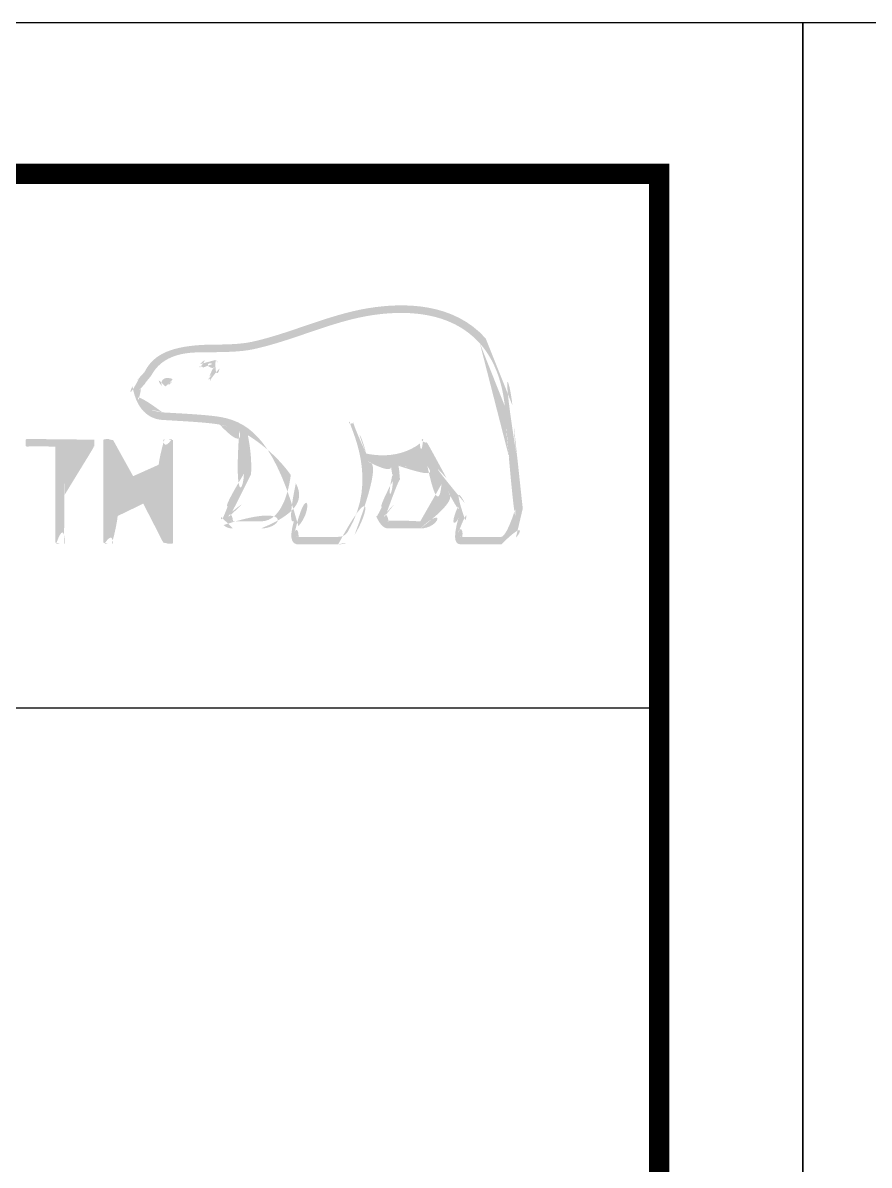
# Model space of a CAD drawing. Extents: x 16296677466 to 16296685071, y -37409618000 to -37409615214.
# Drawn here: x 16296680934.7 to 16296681297, y -37409615703.4 to -37409615214.2 of the extents above; entities that cross this region are included whole.
import ezdxf

# ---------------------------------------------------------------- set-up
doc = ezdxf.new("R2010")
doc.units = 0
doc.header["$LTSCALE"] = 10
doc.header["$MEASUREMENT"] = 0
doc.layers.get('0').update_dxf_attribs({"linetype": 'CONTINUOUS'})

msp = doc.modelspace()

# ---------------------------------------------------------------- hatches: boundary and pattern name
h = msp.add_hatch(color=5)
edge = h.paths.add_edge_path()
edge.add_spline(control_points=[(16296681132.810789, -37409615349.313667), (16296681119.156651, -37409615334.003487), (16296681097.893789, -37409615333.847023), (16296681082.43302, -37409615336.394974)], knot_values=[4, 4, 4, 4, 5, 5, 5, 5], degree=3, periodic=0)
edge.add_spline(control_points=[(16296681082.43302, -37409615336.394974), (16296681073.029131, -37409615337.952637), (16296681063.914761, -37409615341.06797), (16296681055.124741, -37409615344.04425)], knot_values=[5, 5, 5, 5, 6, 6, 6, 6], degree=3, periodic=0)
edge.add_spline(control_points=[(16296681055.124741, -37409615344.04425), (16296681047.817051, -37409615346.557213), (16296681040.196699, -37409615349.157288), (16296681032.587891, -37409615350.8134)], knot_values=[6, 6, 6, 6, 7, 7, 7, 7], degree=3, periodic=0)
edge.add_spline(control_points=[(16296681032.587891, -37409615350.8134), (16296681027.318529, -37409615351.925179), (16296681020.65937, -37409615351.953979), (16296681014.810881, -37409615351.983124)], knot_values=[7, 7, 7, 7, 8, 8, 8, 8], degree=3, periodic=0)
edge.add_spline(control_points=[(16296681014.810881, -37409615351.983124), (16296681014.810801, -37409615351.983124), (16296681009.217239, -37409615352.075706), (16296681009.217239, -37409615352.075706)], knot_values=[8.00001, 8.00001, 8.00001, 8.00001, 9, 9, 9, 9], degree=3, periodic=0)
edge.add_spline(control_points=[(16296681009.217239, -37409615352.075706), (16296680998.2152, -37409615352.342247), (16296680990.687481, -37409615356.146477), (16296680986.946751, -37409615363.378807)], knot_values=[9, 9, 9, 9, 10, 10, 10, 10], degree=3, periodic=0)
edge.add_spline(control_points=[(16296680986.946751, -37409615363.378807), (16296680986.946751, -37409615363.378807), (16296680986.761499, -37409615363.697311), (16296680986.761499, -37409615363.697311)], knot_values=[10.00001, 10.00001, 10.00001, 10.00001, 11, 11, 11, 11], degree=3, periodic=0)
edge.add_spline(control_points=[(16296680986.761499, -37409615363.697311), (16296680986.147711, -37409615364.745468), (16296680985.337021, -37409615365.660248), (16296680984.375799, -37409615366.552116)], knot_values=[11, 11, 11, 11, 12, 12, 12, 12], degree=3, periodic=0)
edge.add_spline(control_points=[(16296680984.375799, -37409615366.552116), (16296680983.368219, -37409615367.548073), (16296680982.337469, -37409615368.567162), (16296680981.619459, -37409615369.870071)], knot_values=[12, 12, 12, 12, 13, 13, 13, 13], degree=3, periodic=0)
edge.add_spline(control_points=[(16296680981.619459, -37409615369.870071), (16296680980.19499, -37409615372.342613), (16296680980.0676, -37409615374.849907), (16296680981.260469, -37409615377.13736)], knot_values=[13, 13, 13, 13, 14, 14, 14, 14], degree=3, periodic=0)
edge.add_spline(control_points=[(16296680981.260469, -37409615377.13736), (16296680983.623051, -37409615381.56131), (16296680990.270531, -37409615383.923683), (16296680994.24284, -37409615384.219147), (16296680994.24284, -37409615384.219147), (16296681000.160851, -37409615384.578049), (16296681000.160851, -37409615384.578049)], knot_values=[14, 14, 14, 14, 15, 15, 15, 16, 16, 16, 16], degree=3, periodic=0)
edge.add_spline(control_points=[(16296681000.160851, -37409615384.578049), (16296681006.43783, -37409615384.954536), (16296681014.278151, -37409615385.400291), (16296681018.922199, -37409615386.23423)], knot_values=[16, 16, 16, 16, 17, 17, 17, 17], degree=3, periodic=0)
edge.add_spline(control_points=[(16296681018.922199, -37409615386.23423), (16296681021.87538, -37409615386.761093), (16296681024.712761, -37409615387.675926), (16296681027.353239, -37409615388.87458)], knot_values=[17, 17, 17, 17, 18, 18, 18, 18], degree=3, periodic=0)
edge.add_spline(control_points=[(16296681027.353239, -37409615388.87458), (16296681027.49222, -37409615389.164368), (16296681029.83161, -37409615397.757423), (16296681029.333639, -37409615407.236572)], knot_values=[18, 18, 18, 18, 19, 19, 19, 19], degree=3, periodic=0)
edge.add_spline(control_points=[(16296681029.333639, -37409615407.236572), (16296681028.93985, -37409615415.881844), (16296681025.106529, -37409615418.875443), (16296681022.408159, -37409615421.081863)], knot_values=[19, 19, 19, 19, 20, 20, 20, 20], degree=3, periodic=0)
edge.add_spline(control_points=[(16296681022.408159, -37409615421.081863), (16296681022.3734, -37409615421.122276), (16296681019.7097, -37409615423.183769), (16296681019.535959, -37409615425.754807)], knot_values=[20, 20, 20, 20, 21, 21, 21, 21], degree=3, periodic=0)
edge.add_spline(control_points=[(16296681019.535959, -37409615425.754807), (16296681019.397039, -37409615427.132957), (16296681019.767611, -37409615428.383652), (16296681020.60145, -37409615429.246536)], knot_values=[21, 21, 21, 21, 22, 22, 22, 22], degree=3, periodic=0)
edge.add_spline(control_points=[(16296681020.60145, -37409615429.246536), (16296681021.51638, -37409615430.248199), (16296681022.871361, -37409615430.717216), (16296681024.65485, -37409615430.717216), (16296681024.65485, -37409615430.717216), (16296681036.58337, -37409615430.717216), (16296681036.58337, -37409615430.717216)], knot_values=[22, 22, 22, 22, 23, 23, 23, 24, 24, 24, 24], degree=3, periodic=0)
edge.add_spline(control_points=[(16296681036.58337, -37409615430.717216), (16296681046.369431, -37409615430.717216), (16296681050.515459, -37409615419.29248), (16296681051.546209, -37409615411.313103)], knot_values=[24, 24, 24, 24, 25, 25, 25, 25], degree=3, periodic=0)
edge.add_spline(control_points=[(16296681051.546209, -37409615411.313103), (16296681054.44146, -37409615417.028557), (16296681054.37195, -37409615423.484848), (16296681050.700769, -37409615427.572998)], knot_values=[25, 25, 25, 25, 26, 26, 26, 26], degree=3, periodic=0)
edge.add_spline(control_points=[(16296681050.700769, -37409615427.572998), (16296681050.700701, -37409615427.572998), (16296681047.51598, -37409615430.526222), (16296681047.87501, -37409615433.35762)], knot_values=[26.00001, 26.00001, 26.00001, 26.00001, 27, 27, 27, 27], degree=3, periodic=0)
edge.add_spline(control_points=[(16296681047.87501, -37409615433.35762), (16296681048.176081, -37409615436.345757), (16296681050.65447, -37409615437.5327), (16296681052.65798, -37409615437.5327), (16296681052.65798, -37409615437.5327), (16296681069.67061, -37409615437.5327), (16296681069.67061, -37409615437.5327)], knot_values=[27, 27, 27, 27, 28, 28, 28, 29, 29, 29, 29], degree=3, periodic=0)
edge.add_spline(control_points=[(16296681069.67061, -37409615437.5327), (16296681072.670099, -37409615437.5327), (16296681075.055799, -37409615436.166077), (16296681076.64241, -37409615433.566139)], knot_values=[29, 29, 29, 29, 30, 30, 30, 30], degree=3, periodic=0)
edge.add_spline(control_points=[(16296681076.64241, -37409615433.566139), (16296681083.59115, -37409615422.129967), (16296681083.938511, -37409615410.855637), (16296681082.43302, -37409615402.08287)], knot_values=[30, 30, 30, 30, 31, 31, 31, 31], degree=3, periodic=0)
edge.add_spline(control_points=[(16296681082.43302, -37409615402.08287), (16296681084.49448, -37409615402.499817), (16296681087.96874, -37409615403.136719), (16296681092.195829, -37409615403.594269)], knot_values=[31, 31, 31, 31, 32, 32, 32, 32], degree=3, periodic=0)
edge.add_spline(control_points=[(16296681092.195829, -37409615403.594269), (16296681092.462219, -37409615404.804497), (16296681092.93708, -37409615407.462463), (16296681092.93708, -37409615407.462463)], knot_values=[32, 32, 32, 32, 33, 33, 33, 33], degree=3, periodic=0)
edge.add_spline(control_points=[(16296681092.93708, -37409615407.462463), (16296681093.029659, -37409615408.487312), (16296681093.029659, -37409615409.396507), (16296681093.029659, -37409615410.253563)], knot_values=[33, 33, 33, 33, 34, 34, 34, 34], degree=3, periodic=0)
edge.add_spline(control_points=[(16296681093.029659, -37409615410.253563), (16296681093.029659, -37409615416.848877), (16296681090.111219, -37409615419.697762), (16296681088.46674, -37409615421.307617)], knot_values=[34, 34, 34, 34, 35, 35, 35, 35], degree=3, periodic=0)
edge.add_spline(control_points=[(16296681088.46674, -37409615421.307617), (16296681088.408779, -37409615421.319077), (16296681086.185221, -37409615423.583252), (16296681085.930479, -37409615425.488403)], knot_values=[35, 35, 35, 35, 36, 36, 36, 36], degree=3, periodic=0)
edge.add_spline(control_points=[(16296681085.930479, -37409615425.488403), (16296681085.930479, -37409615425.488403), (16296681085.455721, -37409615427.463013), (16296681087.158119, -37409615429.200058)], knot_values=[36.00001, 36.00001, 36.00001, 36.00001, 37, 37, 37, 37], degree=3, periodic=0)
edge.add_spline(control_points=[(16296681087.158119, -37409615429.200058), (16296681088.107691, -37409615430.190208), (16296681089.624861, -37409615430.717216), (16296681091.628349, -37409615430.717216), (16296681091.628349, -37409615430.717216), (16296681104.8193, -37409615430.717216), (16296681104.8193, -37409615430.717216)], knot_values=[37, 37, 37, 37, 38, 38, 38, 39, 39, 39, 39], degree=3, periodic=0)
edge.add_spline(control_points=[(16296681104.8193, -37409615430.717216), (16296681113.26186, -37409615430.717216), (16296681115.856001, -37409615420.288338), (16296681116.68988, -37409615414.926224)], knot_values=[39, 39, 39, 39, 40, 40, 40, 40], degree=3, periodic=0)
edge.add_spline(control_points=[(16296681116.68988, -37409615414.926224), (16296681118.207001, -37409615416.831467), (16296681119.909439, -37409615419.112823), (16296681120.940149, -37409615421.307617)], knot_values=[40, 40, 40, 40, 41, 41, 41, 41], degree=3, periodic=0)
edge.add_spline(control_points=[(16296681120.940149, -37409615421.307617), (16296681121.635019, -37409615422.789726), (16296681121.75083, -37409615424.446083), (16296681121.21813, -37409615426.003792)], knot_values=[41, 41, 41, 41, 42, 42, 42, 42], degree=3, periodic=0)
edge.add_spline(control_points=[(16296681121.21813, -37409615426.003792), (16296681120.36109, -37409615428.800453), (16296681116.81727, -37409615430.804153), (16296681117.54694, -37409615434.162651)], knot_values=[42, 42, 42, 42, 43, 43, 43, 43], degree=3, periodic=0)
edge.add_spline(control_points=[(16296681117.54694, -37409615434.162651), (16296681118.160709, -37409615436.751022), (16296681120.32634, -37409615437.5327), (16296681122.57308, -37409615437.5327), (16296681122.57308, -37409615437.5327), (16296681139.504681, -37409615437.5327), (16296681139.504681, -37409615437.5327)], knot_values=[43, 43, 43, 43, 44, 44, 44, 45, 45, 45, 45], degree=3, periodic=0)
edge.add_spline(control_points=[(16296681139.504681, -37409615437.5327), (16296681139.643669, -37409615437.5327), (16296681143.03685, -37409615437.57325), (16296681145.74687, -37409615434.677963)], knot_values=[45, 45, 45, 45, 46, 46, 46, 46], degree=3, periodic=0)
edge.add_spline(control_points=[(16296681145.74687, -37409615434.677963), (16296681148.294701, -37409615431.939056), (16296681149.26753, -37409615427.868309), (16296681148.688459, -37409615422.193497)], knot_values=[46, 46, 46, 46, 47, 47, 47, 47], degree=3, periodic=0)
edge.add_spline(control_points=[(16296681148.688459, -37409615422.193497), (16296681148.688459, -37409615422.193497), (16296681146.12907, -37409615400.03299), (16296681146.12907, -37409615400.03299)], knot_values=[0, 0, 0, 0, 1, 1, 1, 1], degree=3, periodic=0)
edge.add_spline(control_points=[(16296681146.12907, -37409615400.03299), (16296681145.190981, -37409615393.5998), (16296681145.040449, -37409615390.136993), (16296681144.878281, -37409615386.720528), (16296681144.878281, -37409615386.720528), (16296681144.2645, -37409615377.976768), (16296681144.2645, -37409615377.976768)], knot_values=[1, 1, 1, 1, 2, 2, 2, 3, 3, 3, 3], degree=3, periodic=0)
edge.add_spline(control_points=[(16296681144.2645, -37409615377.976768), (16296681142.978951, -37409615366.036827), (16296681139.0993, -37409615356.383942), (16296681132.810789, -37409615349.313667)], knot_values=[3, 3, 3, 3, 4, 4, 4, 4], degree=3, periodic=0)
edge = h.paths.add_edge_path(flags=16)
edge.add_spline(control_points=[(16296681033.282829, -37409615353.969238), (16296681041.11162, -37409615352.284233), (16296681048.789869, -37409615349.655151), (16296681056.19022, -37409615347.130768)], knot_values=[31, 31, 31, 31, 32, 32, 32, 32], degree=3, periodic=0)
edge.add_spline(control_points=[(16296681056.19022, -37409615347.130768), (16296681064.8297, -37409615344.165878), (16296681073.81661, -37409615341.108429), (16296681082.98889, -37409615339.568047)], knot_values=[32, 32, 32, 32, 33, 33, 33, 33], degree=3, periodic=0)
edge.add_spline(control_points=[(16296681082.98889, -37409615339.568047), (16296681097.638929, -37409615337.159119), (16296681117.720619, -37409615337.298157), (16296681130.33242, -37409615351.467628)], knot_values=[33, 33, 33, 33, 34, 34, 34, 34], degree=3, periodic=0)
edge.add_spline(control_points=[(16296681130.33242, -37409615351.467628), (16296681136.18091, -37409615358.028397), (16296681139.794161, -37409615367.073242), (16296681141.01022, -37409615378.31868), (16296681141.01022, -37409615378.31868), (16296681141.623989, -37409615386.876877), (16296681141.623989, -37409615386.876877)], knot_values=[34, 34, 34, 34, 35, 35, 35, 36, 36, 36, 36], degree=3, periodic=0)
edge.add_spline(control_points=[(16296681141.623989, -37409615386.876877), (16296681141.7861, -37409615390.333839), (16296681141.98303, -37409615393.906593), (16296681142.897949, -37409615400.467651), (16296681142.897949, -37409615400.467651), (16296681145.434139, -37409615422.55835), (16296681145.434139, -37409615422.55835)], knot_values=[36, 36, 36, 36, 37, 37, 37, 38, 38, 38, 38], degree=3, periodic=0)
edge.add_spline(control_points=[(16296681145.434139, -37409615422.55835), (16296681145.87425, -37409615427.14447), (16296681145.15626, -37409615430.427757), (16296681143.407539, -37409615432.413857)], knot_values=[38, 38, 38, 38, 39, 39, 39, 39], degree=3, periodic=0)
edge.add_spline(control_points=[(16296681143.407539, -37409615432.413857), (16296681141.739849, -37409615434.278351), (16296681139.643669, -37409615434.30162), (16296681139.504681, -37409615434.30162), (16296681139.504681, -37409615434.30162), (16296681122.862591, -37409615434.30162), (16296681122.862591, -37409615434.30162)], knot_values=[0, 0, 0, 0, 1, 1, 1, 2, 2, 2, 2], degree=3, periodic=0)
edge.add_spline(control_points=[(16296681122.862591, -37409615434.30162), (16296681121.831881, -37409615434.30162), (16296681121.04438, -37409615433.861481), (16296681121.04438, -37409615432.668602)], knot_values=[2, 2, 2, 2, 3, 3, 3, 3], degree=3, periodic=0)
edge.add_spline(control_points=[(16296681121.04438, -37409615432.668602), (16296681121.04438, -37409615430.925598), (16296681123.26796, -37409615429.495506), (16296681124.11342, -37409615427.254349)], knot_values=[3, 3, 3, 3, 4, 4, 4, 4], degree=3, periodic=0)
edge.add_spline(control_points=[(16296681124.11342, -37409615427.254349), (16296681125.051451, -37409615424.851418), (16296681124.94722, -37409615422.233963), (16296681123.88176, -37409615419.906303)], knot_values=[4, 4, 4, 4, 5, 5, 5, 5], degree=3, periodic=0)
edge.add_spline(control_points=[(16296681123.88176, -37409615419.906303), (16296681121.88982, -37409615415.7313), (16296681118.93659, -37409615412.424812), (16296681116.099199, -37409615409.22847)], knot_values=[5, 5, 5, 5, 6, 6, 6, 6], degree=3, periodic=0)
edge.add_spline(control_points=[(16296681116.099199, -37409615409.22847), (16296681112.04586, -37409615404.694527), (16296681107.72613, -37409615400.339912), (16296681107.448179, -37409615394.103569)], knot_values=[6, 6, 6, 6, 7, 7, 7, 7], degree=3, periodic=0)
edge.add_spline(control_points=[(16296681107.448179, -37409615394.103569), (16296681107.367081, -37409615393.211937), (16296681106.98494, -37409615392.337311), (16296681106.07004, -37409615392.366577)], knot_values=[7, 7, 7, 7, 8, 8, 8, 8], degree=3, periodic=0)
edge.add_spline(control_points=[(16296681106.07004, -37409615392.366577), (16296681105.201441, -37409615392.40696), (16296681104.587669, -37409615393.211937), (16296681104.62236, -37409615394.364197)], knot_values=[8, 8, 8, 8, 9, 9, 9, 9], degree=3, periodic=0)
edge.add_spline(control_points=[(16296681104.62236, -37409615394.364197), (16296681104.8193, -37409615396.744003), (16296681105.44462, -37409615398.909668), (16296681106.255301, -37409615400.872597)], knot_values=[9, 9, 9, 9, 10, 10, 10, 10], degree=3, periodic=0)
edge.add_spline(control_points=[(16296681106.255301, -37409615400.872597), (16296681095.299589, -37409615401.347427), (16296681084.297569, -37409615399.176064), (16296681081.657049, -37409615398.63176)], knot_values=[10, 10, 10, 10, 11, 11, 11, 11], degree=3, periodic=0)
edge.add_spline(control_points=[(16296681081.657049, -37409615398.63176), (16296681079.734591, -37409615390.77964), (16296681076.572901, -37409615385.701492), (16296681076.538231, -37409615385.591507)], knot_values=[11, 11, 11, 11, 12, 12, 12, 12], degree=3, periodic=0)
edge.add_spline(control_points=[(16296681076.538231, -37409615385.591507), (16296681076.04023, -37409615384.798241), (16296681075.206329, -37409615384.537643), (16296681074.592621, -37409615384.913918)], knot_values=[12, 12, 12, 12, 13, 13, 13, 13], degree=3, periodic=0)
edge.add_spline(control_points=[(16296681074.592621, -37409615384.913918), (16296681073.944031, -37409615385.30188), (16296681073.81661, -37409615386.23423), (16296681074.291491, -37409615386.998611)], knot_values=[13, 13, 13, 13, 14, 14, 14, 14], degree=3, periodic=0)
edge.add_spline(control_points=[(16296681074.291491, -37409615386.998611), (16296681074.41885, -37409615387.224319), (16296681087.45915, -37409615409.396507), (16296681073.862949, -37409615431.927399)], knot_values=[14, 14, 14, 14, 15, 15, 15, 15], degree=3, periodic=0)
edge.add_spline(control_points=[(16296681073.862949, -37409615431.927399), (16296681072.901779, -37409615433.542969), (16296681071.53516, -37409615434.30162), (16296681069.67061, -37409615434.30162), (16296681069.67061, -37409615434.30162), (16296681052.739031, -37409615434.30162), (16296681052.739031, -37409615434.30162)], knot_values=[15, 15, 15, 15, 16, 16, 16, 17, 17, 17, 17], degree=3, periodic=0)
edge.add_spline(control_points=[(16296681052.739031, -37409615434.30162), (16296681052.044241, -37409615434.30162), (16296681051.013411, -37409615433.803612), (16296681051.013411, -37409615432.662842)], knot_values=[17, 17, 17, 17, 18, 18, 18, 18], degree=3, periodic=0)
edge.add_spline(control_points=[(16296681051.013411, -37409615432.662842), (16296681051.013411, -37409615431.481598), (16296681052.64637, -37409615429.744217), (16296681052.64637, -37409615429.744217)], knot_values=[18, 18, 18, 18, 19, 19, 19, 19], degree=3, periodic=0)
edge.add_spline(control_points=[(16296681052.64637, -37409615429.744217), (16296681059.44449, -37409615422.129967), (16296681056.01647, -37409615410.282211), (16296681049.44998, -37409615402.441933)], knot_values=[19, 19, 19, 19, 20, 20, 20, 20], degree=3, periodic=0)
edge.add_spline(control_points=[(16296681049.44998, -37409615402.441933), (16296681043.09199, -37409615394.879494), (16296681032.726879, -37409615385.3713), (16296681019.47809, -37409615383.009018)], knot_values=[20, 20, 20, 20, 21, 21, 21, 21], degree=3, periodic=0)
edge.add_spline(control_points=[(16296681019.47809, -37409615383.009018), (16296681014.695089, -37409615382.174927), (16296681006.727301, -37409615381.70005), (16296681000.32291, -37409615381.341118), (16296681000.32291, -37409615381.341118), (16296680994.48604, -37409615381.005348), (16296680994.48604, -37409615381.005348)], knot_values=[21, 21, 21, 21, 22, 22, 22, 23, 23, 23, 23], degree=3, periodic=0)
edge.add_spline(control_points=[(16296680994.48604, -37409615381.005348), (16296680991.231819, -37409615380.744843), (16296680985.86978, -37409615378.76458), (16296680984.167311, -37409615375.637337)], knot_values=[23, 23, 23, 23, 24, 24, 24, 24], degree=3, periodic=0)
edge.add_spline(control_points=[(16296680984.167311, -37409615375.637337), (16296680983.44927, -37409615374.334572), (16296680983.541929, -37409615372.968071), (16296680984.480061, -37409615371.509003)], knot_values=[24, 24, 24, 24, 25, 25, 25, 25], degree=3, periodic=0)
edge.add_spline(control_points=[(16296680984.480061, -37409615371.509003), (16296680985.01272, -37409615370.54763), (16296680985.86978, -37409615369.702202), (16296680986.72673, -37409615368.845093)], knot_values=[25, 25, 25, 25, 26, 26, 26, 26], degree=3, periodic=0)
edge.add_spline(control_points=[(16296680986.72673, -37409615368.845093), (16296680987.73432, -37409615367.785454), (16296680988.764999, -37409615366.731598), (16296680989.598841, -37409615365.301292)], knot_values=[26, 26, 26, 26, 27, 27, 27, 27], degree=3, periodic=0)
edge.add_spline(control_points=[(16296680989.598841, -37409615365.301292), (16296680989.598841, -37409615365.301292), (16296680989.85358, -37409615364.867111), (16296680989.85358, -37409615364.867111)], knot_values=[27.00001, 27.00001, 27.00001, 27.00001, 28, 28, 28, 28], degree=3, periodic=0)
edge.add_spline(control_points=[(16296680989.85358, -37409615364.867111), (16296680993.073179, -37409615358.752197), (16296680999.547029, -37409615355.567383), (16296681009.333019, -37409615355.301064)], knot_values=[28, 28, 28, 28, 29, 29, 29, 29], degree=3, periodic=0)
edge.add_spline(control_points=[(16296681009.333019, -37409615355.301064), (16296681009.33317, -37409615355.301064), (16296681014.810881, -37409615355.243217), (16296681014.810881, -37409615355.243217)], knot_values=[29.00001, 29.00001, 29.00001, 29.00001, 30, 30, 30, 30], degree=3, periodic=0)
edge.add_spline(control_points=[(16296681014.810881, -37409615355.243217), (16296681020.78676, -37409615355.202423), (16296681027.66588, -37409615355.179512), (16296681033.282829, -37409615353.969238)], knot_values=[30, 30, 30, 30, 31, 31, 31, 31], degree=3, periodic=0)
edge = h.paths.add_edge_path(flags=0)
edge.add_spline(control_points=[(16296681017.173429, -37409615358.5438), (16296681018.29681, -37409615359.400833), (16296681019.03805, -37409615360.651367), (16296681018.84119, -37409615362.168808)], knot_values=[8, 8, 8, 8, 9, 9, 9, 9], degree=3, periodic=0)
edge.add_spline(control_points=[(16296681018.84119, -37409615362.168808), (16296681018.62109, -37409615364.351707), (16296681016.733351, -37409615366.690987), (16296681015.30892, -37409615367.408867)], knot_values=[7, 7, 7, 7, 8, 8, 8, 8], degree=3, periodic=0)
edge.add_spline(control_points=[(16296681015.30892, -37409615367.408867), (16296681014.810881, -37409615367.605911), (16296681014.173929, -37409615367.490189), (16296681013.9771, -37409615367.003769)], knot_values=[6, 6, 6, 6, 7, 7, 7, 7], degree=3, periodic=0)
edge.add_spline(control_points=[(16296681013.9771, -37409615367.003769), (16296681013.7339, -37409615366.517464), (16296681014.03499, -37409615365.909332), (16296681014.50983, -37409615365.619682)], knot_values=[5, 5, 5, 5, 6, 6, 6, 6], degree=3, periodic=0)
edge.add_spline(control_points=[(16296681014.50983, -37409615365.619682), (16296681015.30892, -37409615365.133423), (16296681016.501751, -37409615363.558327), (16296681016.64073, -37409615362.20919)], knot_values=[4, 4, 4, 4, 5, 5, 5, 5], degree=3, periodic=0)
edge.add_spline(control_points=[(16296681016.64073, -37409615362.20919), (16296681016.733351, -37409615361.392723), (16296681016.501751, -37409615360.738297), (16296681015.841619, -37409615360.275291)], knot_values=[3, 3, 3, 3, 4, 4, 4, 4], degree=3, periodic=0)
edge.add_spline(control_points=[(16296681015.841619, -37409615360.275291), (16296681014.092899, -37409615359.04187), (16296681012.05464, -37409615361.456131), (16296681011.846189, -37409615361.63018)], knot_values=[2, 2, 2, 2, 3, 3, 3, 3], degree=3, periodic=0)
edge.add_spline(control_points=[(16296681011.846189, -37409615361.63018), (16296681011.475611, -37409615362.047028), (16296681010.83856, -37409615362.151199), (16296681010.47957, -37409615361.809624)], knot_values=[1, 1, 1, 1, 2, 2, 2, 2], degree=3, periodic=0)
edge.add_spline(control_points=[(16296681010.47957, -37409615361.809624), (16296681010.027901, -37409615361.456131), (16296681010.10902, -37409615360.796387), (16296681010.47957, -37409615360.362022)], knot_values=[0, 0, 0, 0, 1, 1, 1, 1], degree=3, periodic=0)
edge.add_spline(control_points=[(16296681010.47957, -37409615360.362022), (16296681011.55662, -37409615359.19239), (16296681014.50983, -37409615356.708061), (16296681017.173429, -37409615358.5438)], knot_values=[9, 9, 9, 9, 10, 10, 10, 10], degree=3, periodic=0)
edge = h.paths.add_edge_path(flags=16)
edge.add_spline(control_points=[(16296681032.39106, -37409615407.387123), (16296681032.726879, -37409615400.536774), (16296681031.71936, -37409615394.254219), (16296681030.96657, -37409615390.77964), (16296681030.96657, -37409615390.77964), (16296681041.60961, -37409615396.865631), (16296681049.380501, -37409615407.792236)], knot_values=[5, 5, 5, 5, 6, 6, 6, 7, 7, 7, 7], degree=3, periodic=0)
edge.add_spline(control_points=[(16296681049.380501, -37409615407.792236), (16296681048.789869, -37409615412.424812), (16296681046.195681, -37409615427.671539), (16296681036.58337, -37409615427.671539), (16296681036.58337, -37409615427.671539), (16296681024.65485, -37409615427.671539), (16296681024.65485, -37409615427.671539)], knot_values=[0, 0, 0, 0, 1, 1, 1, 2, 2, 2, 2], degree=3, periodic=0)
edge.add_spline(control_points=[(16296681024.65485, -37409615427.671539), (16296681023.73991, -37409615427.671539), (16296681022.732361, -37409615426.936142), (16296681022.732361, -37409615425.795174)], knot_values=[2, 2, 2, 2, 3, 3, 3, 3], degree=3, periodic=0)
edge.add_spline(control_points=[(16296681022.732361, -37409615425.795174), (16296681022.732361, -37409615424.642899), (16296681024.214769, -37409615423.490509), (16296681024.353781, -37409615423.444344)], knot_values=[3, 3, 3, 3, 4, 4, 4, 4], degree=3, periodic=0)
edge.add_spline(control_points=[(16296681024.353781, -37409615423.444344), (16296681027.353239, -37409615421.058548), (16296681031.893009, -37409615417.387413), (16296681032.39106, -37409615407.387123)], knot_values=[4, 4, 4, 4, 5, 5, 5, 5], degree=3, periodic=0)
edge = h.paths.add_edge_path(flags=0)
edge.add_spline(control_points=[(16296680998.88693, -37409615366.731598), (16296680998.88693, -37409615366.731598), (16296680999.2691, -37409615366.911179), (16296680998.713181, -37409615367.565407)], knot_values=[1.00001, 1.00001, 1.00001, 1.00001, 2, 2, 2, 2], degree=3, periodic=0)
edge.add_spline(control_points=[(16296680998.713181, -37409615367.565407), (16296680997.27714, -37409615369.580566), (16296680995.81794, -37409615370.026611), (16296680995.817841, -37409615370.026611)], knot_values=[2, 2, 2, 2, 2.99999, 2.99999, 2.99999, 2.99999], degree=3, periodic=0)
edge.add_spline(control_points=[(16296680995.817841, -37409615370.026611), (16296680995.817841, -37409615370.026611), (16296680994.74087, -37409615370.408699), (16296680994.127069, -37409615369.678886)], knot_values=[3.00001, 3.00001, 3.00001, 3.00001, 4, 4, 4, 4], degree=3, periodic=0)
edge.add_spline(control_points=[(16296680994.127069, -37409615369.678886), (16296680992.91103, -37409615368.24295), (16296680992.84152, -37409615367.426483), (16296680992.84152, -37409615367.426483), (16296680992.84152, -37409615367.426483), (16296680992.73736, -37409615366.812531), (16296680993.35111, -37409615366.673729)], knot_values=[4, 4, 4, 4, 5, 5, 5, 6, 6, 6, 6], degree=3, periodic=0)
edge.add_spline(control_points=[(16296680998.88693, -37409615366.731598), (16296680995.81794, -37409615365.544418), (16296680993.351179, -37409615366.673576), (16296680993.35111, -37409615366.673729)], knot_values=[0.00001, 0.00001, 0.00001, 0.00001, 1, 1, 1, 1], degree=3, periodic=0)
edge = h.paths.add_edge_path(flags=16)
edge.add_spline(control_points=[(16296681095.473289, -37409615403.849022), (16296681099.20244, -37409615404.126846), (16296681103.8696, -37409615404.294807), (16296681107.87672, -37409615404.051727)], knot_values=[6, 6, 6, 6, 7, 7, 7, 7], degree=3, periodic=0)
edge.add_spline(control_points=[(16296681107.87672, -37409615404.051727), (16296681109.405359, -37409615406.449013), (16296681111.95322, -37409615409.46003), (16296681113.91041, -37409615411.718529)], knot_values=[7, 7, 7, 7, 8, 8, 8, 8], degree=3, periodic=0)
edge.add_spline(control_points=[(16296681113.91041, -37409615411.718529), (16296681113.8757, -37409615411.909431), (16296681112.844959, -37409615427.671539), (16296681104.8193, -37409615427.671539)], knot_values=[9, 9, 9, 9, 10, 10, 10, 10], degree=3, periodic=0)
edge.add_spline(control_points=[(16296681104.8193, -37409615427.671539), (16296681104.8193, -37409615427.671539), (16296681091.24621, -37409615427.671539), (16296681091.24621, -37409615427.671539)], knot_values=[0, 0, 0, 0, 1, 1, 1, 1], degree=3, periodic=0)
edge.add_spline(control_points=[(16296681091.24621, -37409615427.671539), (16296681090.18071, -37409615427.671539), (16296681089.381639, -37409615426.84317), (16296681089.381639, -37409615425.795174)], knot_values=[1, 1, 1, 1, 2, 2, 2, 2], degree=3, periodic=0)
edge.add_spline(control_points=[(16296681089.381639, -37409615425.795174), (16296681089.381639, -37409615424.781914), (16296681090.5166, -37409615423.542793), (16296681090.597679, -37409615423.490509)], knot_values=[2, 2, 2, 2, 3, 3, 3, 3], degree=3, periodic=0)
edge.add_spline(control_points=[(16296681090.597679, -37409615423.490509), (16296681093.3887, -37409615420.809486), (16296681096.191311, -37409615417.150047), (16296681096.191311, -37409615410.311333)], knot_values=[3, 3, 3, 3, 4, 4, 4, 4], degree=3, periodic=0)
edge.add_spline(control_points=[(16296681096.191311, -37409615410.311333), (16296681096.191311, -37409615409.326874), (16296681096.13344, -37409615408.255661), (16296681095.994459, -37409615407.143929)], knot_values=[4, 4, 4, 4, 5, 5, 5, 5], degree=3, periodic=0)
edge.add_spline(control_points=[(16296681095.994459, -37409615407.143929), (16296681095.994459, -37409615407.143929), (16296681095.63542, -37409615405.163551), (16296681095.473289, -37409615403.849022)], knot_values=[5.00001, 5.00001, 5.00001, 5.00001, 6, 6, 6, 6], degree=3, periodic=0)
h = msp.add_hatch(color=5)
edge = h.paths.add_edge_path()
edge.add_spline(control_points=[(16296680965.29006, -37409615395.452782), (16296680965.29006, -37409615395.452538), (16296680965.29006, -37409615392.696358), (16296680965.29006, -37409615392.696358)], knot_values=[13.00001, 13.00001, 13.00001, 13.00001, 14, 14, 14, 14], degree=3, periodic=0)
edge.add_spline(control_points=[(16296680965.29006, -37409615392.696358), (16296680965.243839, -37409615392.470703), (16296680965.243839, -37409615392.418388), (16296680964.907909, -37409615392.37793)], knot_values=[14, 14, 14, 14, 15, 15, 15, 15], degree=3, periodic=0)
edge.add_spline(control_points=[(16296680964.907909, -37409615392.37793), (16296680964.907909, -37409615392.37793), (16296680936.291071, -37409615392.37793), (16296680936.291071, -37409615392.37793)], knot_values=[0, 0, 0, 0, 1, 1, 1, 1], degree=3, periodic=0)
edge.add_spline(control_points=[(16296680936.291071, -37409615392.37793), (16296680935.966761, -37409615392.401009), (16296680935.85096, -37409615392.598053), (16296680935.85096, -37409615392.696358)], knot_values=[1, 1, 1, 1, 2, 2, 2, 2], degree=3, periodic=0)
edge.add_spline(control_points=[(16296680935.85096, -37409615392.696358), (16296680935.85096, -37409615392.696358), (16296680935.85096, -37409615395.452782), (16296680935.85096, -37409615395.452782)], knot_values=[2.00001, 2.00001, 2.00001, 2.00001, 3, 3, 3, 3], degree=3, periodic=0)
edge.add_spline(control_points=[(16296680935.85096, -37409615395.452782), (16296680935.85096, -37409615395.551132), (16296680935.85096, -37409615395.49324), (16296680935.908859, -37409615395.551132)], knot_values=[3, 3, 3, 3, 4, 4, 4, 4], degree=3, periodic=0)
edge.add_spline(control_points=[(16296680935.908859, -37409615395.551132), (16296680935.908859, -37409615395.574371), (16296680936.08256, -37409615395.655403), (16296680936.291071, -37409615395.620651), (16296680936.291071, -37409615395.620651), (16296680939.3629, -37409615395.620651), (16296680942.434811, -37409615395.620651)], knot_values=[4, 4, 4, 4, 5, 5, 5, 5.5, 5.5, 5.5, 5.5], degree=3, periodic=0)
edge.add_spline(control_points=[(16296680942.434811, -37409615395.620651), (16296680945.506651, -37409615395.620651), (16296680948.5786, -37409615395.620651), (16296680948.5786, -37409615395.620651), (16296680948.5786, -37409615395.620651), (16296680948.5786, -37409615436.82029), (16296680948.5786, -37409615436.82029)], knot_values=[5.5, 5.5, 5.5, 5.5, 6, 6, 6, 7, 7, 7, 7], degree=3, periodic=0)
edge.add_spline(control_points=[(16296680948.5786, -37409615436.82029), (16296680948.5786, -37409615437.156197), (16296680948.752359, -37409615437.277908), (16296680948.914419, -37409615437.277908)], knot_values=[7, 7, 7, 7, 8, 8, 8, 8], degree=3, periodic=0)
edge.add_spline(control_points=[(16296680948.914419, -37409615437.277908), (16296680948.914511, -37409615437.277908), (16296680952.307711, -37409615437.277908), (16296680952.307711, -37409615437.277908)], knot_values=[8.00001, 8.00001, 8.00001, 8.00001, 9, 9, 9, 9], degree=3, periodic=0)
edge.add_spline(control_points=[(16296680952.307711, -37409615437.277908), (16296680952.458241, -37409615437.277908), (16296680952.62039, -37409615437.098373), (16296680952.62039, -37409615436.82029), (16296680952.62039, -37409615436.82029), (16296680952.62039, -37409615426.520538), (16296680952.62039, -37409615416.220558)], knot_values=[9, 9, 9, 9, 10, 10, 10, 10.5, 10.5, 10.5, 10.5], degree=3, periodic=0)
edge.add_spline(control_points=[(16296680952.62039, -37409615416.220558), (16296680952.62039, -37409615405.920601), (16296680952.62039, -37409615395.620651), (16296680952.62039, -37409615395.620651), (16296680952.62039, -37409615395.620651), (16296680964.907909, -37409615395.620651), (16296680964.907909, -37409615395.620651)], knot_values=[10.5, 10.5, 10.5, 10.5, 11, 11, 11, 12, 12, 12, 12], degree=3, periodic=0)
edge.add_spline(control_points=[(16296680964.907909, -37409615395.620651), (16296680965.35964, -37409615395.574371), (16296680965.243839, -37409615395.551132), (16296680965.29006, -37409615395.452782)], knot_values=[12, 12, 12, 12, 13, 13, 13, 13], degree=3, periodic=0)
h = msp.add_hatch(color=5)
edge = h.paths.add_edge_path()
edge.add_spline(control_points=[(16296680998.527901, -37409615437.277908), (16296680998.713181, -37409615437.277908), (16296680998.94482, -37409615437.057861), (16296680998.94482, -37409615436.82029), (16296680998.94482, -37409615436.82029), (16296680998.94482, -37409615392.847031), (16296680998.94482, -37409615392.847031)], knot_values=[17, 17, 17, 17, 18, 18, 18, 19, 19, 19, 19], degree=3, periodic=0)
edge.add_spline(control_points=[(16296680998.94482, -37409615392.847031), (16296680998.94482, -37409615392.586388), (16296680998.713181, -37409615392.37793), (16296680998.527901, -37409615392.37793)], knot_values=[19, 19, 19, 19, 20, 20, 20, 20], degree=3, periodic=0)
edge.add_spline(control_points=[(16296680998.527901, -37409615392.37793), (16296680998.527781, -37409615392.37793), (16296680995.319941, -37409615392.37793), (16296680995.319941, -37409615392.37793)], knot_values=[0.00001, 0.00001, 0.00001, 0.00001, 1, 1, 1, 1], degree=3, periodic=0)
edge.add_spline(control_points=[(16296680995.319941, -37409615392.37793), (16296680995.12303, -37409615392.37793), (16296680994.845131, -37409615392.586388), (16296680994.845131, -37409615392.847031), (16296680994.845131, -37409615392.847031), (16296680994.845131, -37409615397.682228), (16296680994.845131, -37409615402.517242)], knot_values=[1, 1, 1, 1, 2, 2, 2, 2.5, 2.5, 2.5, 2.5], degree=3, periodic=0)
edge.add_spline(control_points=[(16296680994.845131, -37409615402.517242), (16296680994.845131, -37409615407.352348), (16296680994.845131, -37409615412.187553), (16296680994.845131, -37409615412.187553), (16296680994.845131, -37409615412.187553), (16296680989.44537, -37409615412.187553), (16296680984.045719, -37409615412.187553)], knot_values=[2.5, 2.5, 2.5, 2.5, 3, 3, 3, 3.5, 3.5, 3.5, 3.5], degree=3, periodic=0)
edge.add_spline(control_points=[(16296680984.045719, -37409615412.187553), (16296680978.646061, -37409615412.187553), (16296680973.246309, -37409615412.187553), (16296680973.246309, -37409615412.187553), (16296680973.246309, -37409615412.187553), (16296680973.246309, -37409615392.847031), (16296680973.246309, -37409615392.847031)], knot_values=[3.5, 3.5, 3.5, 3.5, 4, 4, 4, 5, 5, 5, 5], degree=3, periodic=0)
edge.add_spline(control_points=[(16296680973.246309, -37409615392.847031), (16296680973.246309, -37409615392.598053), (16296680973.003151, -37409615392.37793), (16296680972.783131, -37409615392.37793)], knot_values=[5, 5, 5, 5, 6, 6, 6, 6], degree=3, periodic=0)
edge.add_spline(control_points=[(16296680972.783131, -37409615392.37793), (16296680972.78306, -37409615392.37793), (16296680969.60984, -37409615392.37793), (16296680969.60984, -37409615392.37793)], knot_values=[6.00001, 6.00001, 6.00001, 6.00001, 7, 7, 7, 7], degree=3, periodic=0)
edge.add_spline(control_points=[(16296680969.60984, -37409615392.37793), (16296680969.38982, -37409615392.37793), (16296680969.135031, -37409615392.586388), (16296680969.135031, -37409615392.847031), (16296680969.135031, -37409615392.847031), (16296680969.135031, -37409615436.82029), (16296680969.135031, -37409615436.82029)], knot_values=[7, 7, 7, 7, 8, 8, 8, 9, 9, 9, 9], degree=3, periodic=0)
edge.add_spline(control_points=[(16296680969.135031, -37409615436.82029), (16296680969.135031, -37409615437.057861), (16296680969.38982, -37409615437.277908), (16296680969.60984, -37409615437.277908)], knot_values=[9, 9, 9, 9, 10, 10, 10, 10], degree=3, periodic=0)
edge.add_spline(control_points=[(16296680969.60984, -37409615437.277908), (16296680969.609909, -37409615437.277908), (16296680972.783131, -37409615437.277908), (16296680972.783131, -37409615437.277908)], knot_values=[10.00001, 10.00001, 10.00001, 10.00001, 11, 11, 11, 11], degree=3, periodic=0)
edge.add_spline(control_points=[(16296680972.783131, -37409615437.277908), (16296680973.003151, -37409615437.277908), (16296680973.246309, -37409615437.057861), (16296680973.246309, -37409615436.82029), (16296680973.246309, -37409615436.82029), (16296680973.246309, -37409615431.590286), (16296680973.246309, -37409615426.359863)], knot_values=[11, 11, 11, 11, 12, 12, 12, 12.5, 12.5, 12.5, 12.5], degree=3, periodic=0)
edge.add_spline(control_points=[(16296680973.246309, -37409615426.359863), (16296680973.246309, -37409615421.129471), (16296680973.246309, -37409615415.898972), (16296680973.246309, -37409615415.898972), (16296680973.246309, -37409615415.898972), (16296680978.646061, -37409615415.898972), (16296680984.045719, -37409615415.898972)], knot_values=[12.5, 12.5, 12.5, 12.5, 13, 13, 13, 13.5, 13.5, 13.5, 13.5], degree=3, periodic=0)
edge.add_spline(control_points=[(16296680984.045719, -37409615415.898972), (16296680989.44537, -37409615415.898972), (16296680994.845131, -37409615415.898972), (16296680994.845131, -37409615415.898972), (16296680994.845131, -37409615415.898972), (16296680994.845131, -37409615436.82029), (16296680994.845131, -37409615436.82029)], knot_values=[13.5, 13.5, 13.5, 13.5, 14, 14, 14, 15, 15, 15, 15], degree=3, periodic=0)
edge.add_spline(control_points=[(16296680994.845131, -37409615436.82029), (16296680994.845131, -37409615437.057861), (16296680995.12303, -37409615437.277908), (16296680995.319941, -37409615437.277908)], knot_values=[15, 15, 15, 15, 16, 16, 16, 16], degree=3, periodic=0)
edge.add_spline(control_points=[(16296680995.319941, -37409615437.277908), (16296680995.320009, -37409615437.277908), (16296680998.527901, -37409615437.277908), (16296680998.527901, -37409615437.277908)], knot_values=[16.00001, 16.00001, 16.00001, 16.00001, 17, 17, 17, 17], degree=3, periodic=0)

# ---------------------------------------------------------------- linework, layer by layer
at = {"color": 5, "ltscale": 40}
msp.add_line((16296681207.08939, -37409615507.739761), (16296680599.411091, -37409615507.739761), dxfattribs=at)
at = {"ltscale": 0.5}
for points in [[(16296677466.34453, -37409618000.160339), (16296681268.601179, -37409618000.160339), (16296681268.601179, -37409615214.17511), (16296677466.34453, -37409615214.17511)], [(16296681268.601179, -37409618000.160339), (16296685070.85784, -37409618000.160339), (16296685070.85784, -37409615214.17511), (16296681268.601179, -37409615214.17511)]]:
    msp.add_lwpolyline(points, close=True, dxfattribs=at)
at = {"color": 5, "linetype": 'ByBlock', "lineweight": 200, "const_width": 8.76096}
msp.add_lwpolyline([(16296677527.485479, -37409617880.866997), (16296681207.08868, -37409617880.866997), (16296681207.08868, -37409615278.861832), (16296677527.485479, -37409615278.861832)], close=True, dxfattribs=at)

doc.saveas('drawing.dxf')
